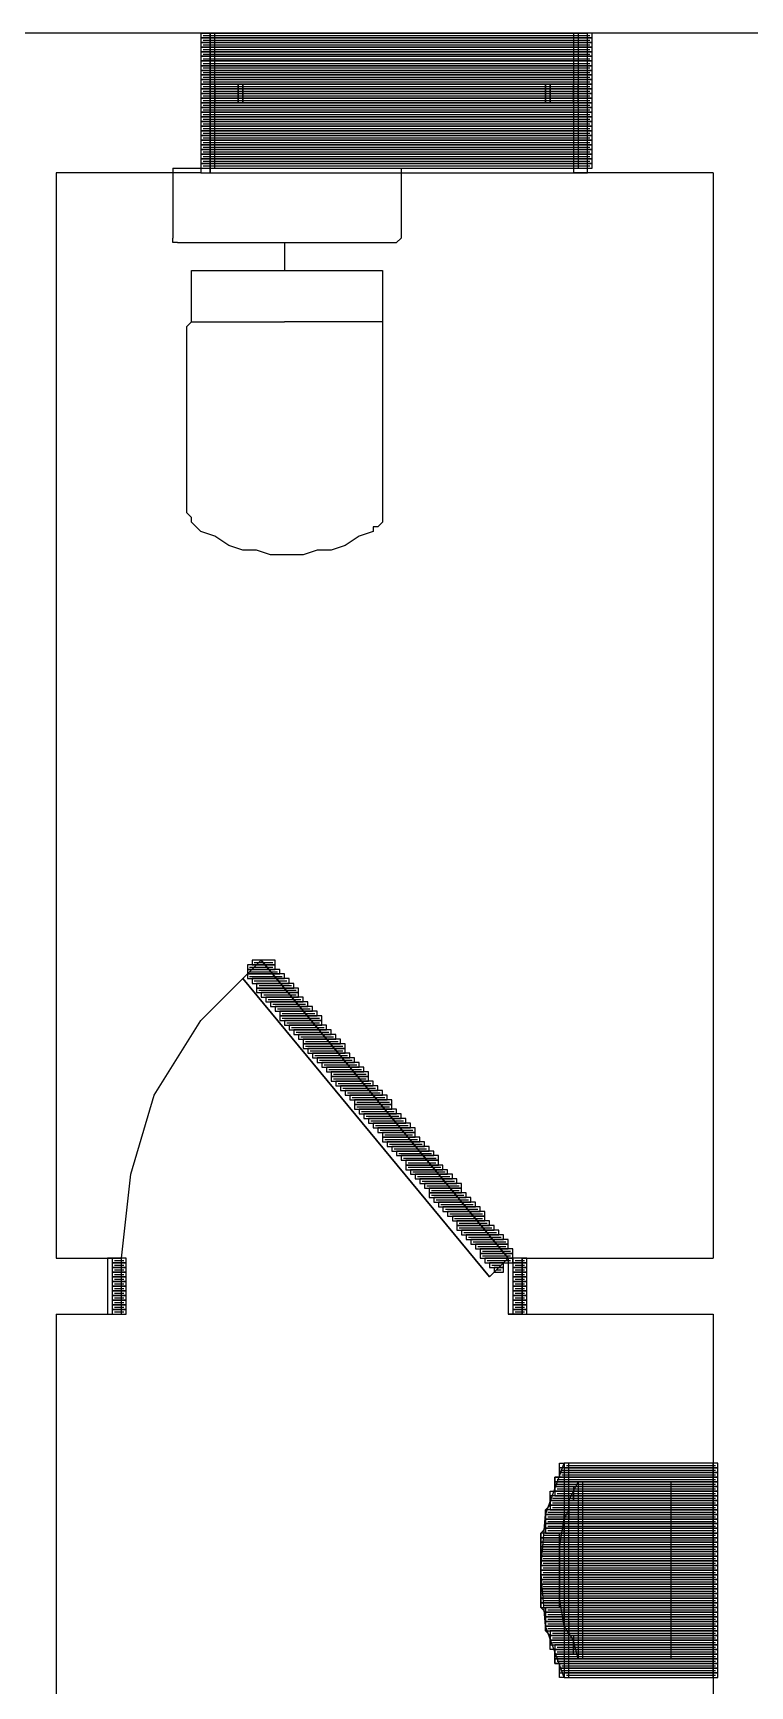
# Model space of a CAD drawing. Header units: millimetres. Extents: x 32 to 412, y 50 to 564.
# Drawn here: x 300.17 to 313.21, y 222.19 to 252.26 of the extents above; entities that cross this region are included whole.
import ezdxf

# ---------------------------------------------------------------- set-up
doc = ezdxf.new("R2010")
doc.units = ezdxf.units.MM
doc.layers.add('lease-plan', color=7, linetype='CONTINUOUS')

msp = doc.modelspace()

# ---------------------------------------------------------------- linework, layer by layer
at = {"layer": 'lease-plan', "color": 7}
for points in [[(303.22, 252.26), (298.559, 252.26)], [(303.22, 252.176), (310.339, 252.176), (310.339, 252.26), (303.22, 252.26), (303.22, 252.176), (303.22, 252.176)], [(303.22, 249.718), (310.254, 249.718), (310.254, 252.26), (303.22, 252.26), (303.22, 249.718), (303.22, 249.718)], [(303.22, 252.176), (303.475, 252.176), (303.475, 252.26), (303.22, 252.26), (303.22, 252.176), (303.22, 252.176)], [(303.22, 249.718), (303.39, 249.718), (303.39, 252.26), (303.22, 252.26), (303.22, 249.718), (303.22, 249.718), (303.39, 249.718), (303.39, 252.26), (303.22, 252.26), (303.22, 249.718), (303.22, 249.718)], [(303.22, 252.26), (303.39, 252.26)], [(303.22, 252.26), (310.254, 252.26)], [(303.22, 252.091), (310.339, 252.091), (310.339, 252.176), (303.22, 252.176), (303.22, 252.091), (303.22, 252.091)], [(303.22, 252.091), (303.475, 252.091), (303.475, 252.176), (303.22, 252.176), (303.22, 252.091), (303.22, 252.091)], [(303.22, 252.006), (310.339, 252.006), (310.339, 252.091), (303.22, 252.091), (303.22, 252.006), (303.22, 252.006)], [(303.22, 252.006), (303.475, 252.006), (303.475, 252.091), (303.22, 252.091), (303.22, 252.006), (303.22, 252.006)], [(303.22, 251.921), (310.339, 251.921), (310.339, 252.006), (303.22, 252.006), (303.22, 251.921), (303.22, 251.921)], [(303.22, 251.921), (303.475, 251.921), (303.475, 252.006), (303.22, 252.006), (303.22, 251.921), (303.22, 251.921)], [(303.263, 252.218), (310.296, 252.218)], [(303.263, 252.218), (303.432, 252.218)], [(303.263, 252.133), (310.296, 252.133)], [(303.263, 252.133), (303.432, 252.133)], [(303.263, 252.048), (310.296, 252.048)], [(303.263, 252.048), (303.432, 252.048)], [(303.39, 252.26), (303.39, 249.718)], [(310, 249.718), (310.254, 249.718), (310.254, 252.26), (310, 252.26), (310, 249.718), (310, 249.718), (310.254, 249.718), (310.254, 252.26), (310, 252.26), (310, 249.718), (310, 249.718)], [(310.254, 252.26), (310, 252.26)], [(310, 252.26), (310, 249.718)], [(310.085, 252.176), (310.339, 252.176), (310.339, 252.26), (310.085, 252.26), (310.085, 252.176), (310.085, 252.176)], [(310.085, 252.091), (310.339, 252.091), (310.339, 252.176), (310.085, 252.176), (310.085, 252.091), (310.085, 252.091)], [(310.085, 252.006), (310.339, 252.006), (310.339, 252.091), (310.085, 252.091), (310.085, 252.006), (310.085, 252.006)], [(310.085, 251.921), (310.339, 251.921), (310.339, 252.006), (310.085, 252.006), (310.085, 251.921), (310.085, 251.921)], [(310.127, 252.218), (310.296, 252.218)], [(310.127, 252.133), (310.296, 252.133)], [(310.127, 252.048), (310.296, 252.048)], [(313.983, 252.26), (310.254, 252.26)], [(303.22, 251.837), (310.339, 251.837), (310.339, 251.921), (303.22, 251.921), (303.22, 251.837), (303.22, 251.837)], [(303.22, 251.837), (303.475, 251.837), (303.475, 251.921), (303.22, 251.921), (303.22, 251.837), (303.22, 251.837)], [(303.22, 251.752), (310.339, 251.752), (310.339, 251.837), (303.22, 251.837), (303.22, 251.752), (303.22, 251.752)], [(303.22, 251.752), (303.475, 251.752), (303.475, 251.837), (303.22, 251.837), (303.22, 251.752), (303.22, 251.752)], [(303.22, 251.667), (310.339, 251.667), (310.339, 251.752), (303.22, 251.752), (303.22, 251.667), (303.22, 251.667)], [(303.22, 251.667), (303.475, 251.667), (303.475, 251.752), (303.22, 251.752), (303.22, 251.667), (303.22, 251.667)], [(303.263, 251.964), (310.296, 251.964)], [(303.263, 251.964), (303.432, 251.964)], [(303.263, 251.879), (310.296, 251.879)], [(303.263, 251.879), (303.432, 251.879)], [(303.263, 251.794), (310.296, 251.794)], [(303.263, 251.794), (303.432, 251.794)], [(303.263, 251.709), (310.296, 251.709)], [(303.263, 251.709), (303.432, 251.709)], [(310.085, 251.837), (310.339, 251.837), (310.339, 251.921), (310.085, 251.921), (310.085, 251.837), (310.085, 251.837)], [(310.085, 251.752), (310.339, 251.752), (310.339, 251.837), (310.085, 251.837), (310.085, 251.752), (310.085, 251.752)], [(310.085, 251.667), (310.339, 251.667), (310.339, 251.752), (310.085, 251.752), (310.085, 251.667), (310.085, 251.667)], [(310.127, 251.964), (310.296, 251.964)], [(310.127, 251.879), (310.296, 251.879)], [(310.127, 251.794), (310.296, 251.794)], [(310.127, 251.709), (310.296, 251.709)], [(303.22, 251.582), (310.339, 251.582), (310.339, 251.667), (303.22, 251.667), (303.22, 251.582), (303.22, 251.582)], [(303.22, 251.582), (303.475, 251.582), (303.475, 251.667), (303.22, 251.667), (303.22, 251.582), (303.22, 251.582)], [(303.22, 251.498), (310.339, 251.498), (310.339, 251.582), (303.22, 251.582), (303.22, 251.498), (303.22, 251.498)], [(303.22, 251.498), (303.475, 251.498), (303.475, 251.582), (303.22, 251.582), (303.22, 251.498), (303.22, 251.498)], [(303.22, 251.413), (310.339, 251.413), (310.339, 251.498), (303.22, 251.498), (303.22, 251.413), (303.22, 251.413)], [(303.22, 251.413), (303.475, 251.413), (303.475, 251.498), (303.22, 251.498), (303.22, 251.413), (303.22, 251.413)], [(303.22, 251.328), (310.339, 251.328), (310.339, 251.413), (303.22, 251.413), (303.22, 251.328), (303.22, 251.328)], [(303.22, 251.328), (303.475, 251.328), (303.475, 251.413), (303.22, 251.413), (303.22, 251.328), (303.22, 251.328)], [(303.263, 251.625), (310.296, 251.625)], [(303.263, 251.625), (303.432, 251.625)], [(303.263, 251.54), (310.296, 251.54)], [(303.263, 251.54), (303.432, 251.54)], [(303.263, 251.455), (310.296, 251.455)], [(303.263, 251.455), (303.432, 251.455)], [(310.085, 251.582), (310.339, 251.582), (310.339, 251.667), (310.085, 251.667), (310.085, 251.582), (310.085, 251.582)], [(310.085, 251.498), (310.339, 251.498), (310.339, 251.582), (310.085, 251.582), (310.085, 251.498), (310.085, 251.498)], [(310.085, 251.413), (310.339, 251.413), (310.339, 251.498), (310.085, 251.498), (310.085, 251.413), (310.085, 251.413)], [(310.085, 251.328), (310.339, 251.328), (310.339, 251.413), (310.085, 251.413), (310.085, 251.328), (310.085, 251.328)], [(310.127, 251.625), (310.296, 251.625)], [(310.127, 251.54), (310.296, 251.54)], [(310.127, 251.455), (310.296, 251.455)], [(303.22, 251.243), (310.339, 251.243), (310.339, 251.328), (303.22, 251.328), (303.22, 251.243), (303.22, 251.243)], [(303.22, 251.243), (303.475, 251.243), (303.475, 251.328), (303.22, 251.328), (303.22, 251.243), (303.22, 251.243)], [(303.22, 251.159), (310.339, 251.159), (310.339, 251.243), (303.22, 251.243), (303.22, 251.159), (303.22, 251.159)], [(303.22, 251.159), (303.475, 251.159), (303.475, 251.243), (303.22, 251.243), (303.22, 251.159), (303.22, 251.159)], [(303.22, 251.074), (310.339, 251.074), (310.339, 251.159), (303.22, 251.159), (303.22, 251.074), (303.22, 251.074)], [(303.22, 251.074), (303.475, 251.074), (303.475, 251.159), (303.22, 251.159), (303.22, 251.074), (303.22, 251.074)], [(303.263, 251.37), (310.296, 251.37)], [(303.263, 251.37), (303.432, 251.37)], [(303.263, 251.286), (310.296, 251.286)], [(303.263, 251.286), (303.432, 251.286)], [(303.263, 251.201), (310.296, 251.201)], [(303.263, 251.201), (303.432, 251.201)], [(303.263, 251.116), (310.296, 251.116)], [(303.263, 251.116), (303.432, 251.116)], [(303.39, 251.328), (303.39, 250.989)], [(303.39, 250.989), (303.898, 250.989), (303.898, 251.328), (303.39, 251.328), (303.39, 250.989), (303.39, 250.989), (303.898, 250.989), (303.898, 251.328), (303.39, 251.328), (303.39, 250.989), (303.39, 250.989)], [(303.39, 251.328), (303.898, 251.328)], [(303.475, 251.243), (303.983, 251.243), (303.983, 251.328), (303.475, 251.328), (303.475, 251.243), (303.475, 251.243)], [(303.475, 251.159), (303.983, 251.159), (303.983, 251.243), (303.475, 251.243), (303.475, 251.159), (303.475, 251.159)], [(303.475, 251.074), (303.983, 251.074), (303.983, 251.159), (303.475, 251.159), (303.475, 251.074), (303.475, 251.074)], [(303.517, 251.286), (303.94, 251.286)], [(303.517, 251.201), (303.94, 251.201)], [(303.517, 251.116), (303.94, 251.116)], [(303.898, 250.989), (309.492, 250.989), (309.492, 251.328), (303.898, 251.328), (303.898, 250.989), (303.898, 250.989), (309.492, 250.989), (309.492, 251.328), (303.898, 251.328), (303.898, 250.989), (303.898, 250.989)], [(303.898, 251.328), (303.898, 250.989)], [(303.898, 251.159), (309.492, 251.159)], [(303.898, 251.159), (309.492, 251.159), (303.898, 251.159), (303.898, 251.159)], [(309.492, 251.159), (303.898, 251.159), (309.492, 251.159), (303.898, 251.159), (309.492, 251.159), (309.492, 251.159)], [(303.983, 251.243), (309.576, 251.243), (309.576, 251.328), (303.983, 251.328), (303.983, 251.243), (303.983, 251.243)], [(303.983, 251.159), (309.576, 251.159), (309.576, 251.243), (303.983, 251.243), (303.983, 251.159), (303.983, 251.159)], [(303.983, 251.074), (309.576, 251.074), (309.576, 251.159), (303.983, 251.159), (303.983, 251.074), (303.983, 251.074)], [(304.025, 251.286), (309.533, 251.286)], [(304.025, 251.201), (309.533, 251.201)], [(304.025, 251.116), (309.533, 251.116)], [(309.492, 250.989), (310, 250.989), (310, 251.328), (309.492, 251.328), (309.492, 250.989), (309.492, 250.989), (310, 250.989), (310, 251.328), (309.492, 251.328), (309.492, 250.989), (309.492, 250.989)], [(310, 251.328), (309.492, 251.328)], [(309.492, 251.328), (309.492, 250.989)], [(309.576, 251.243), (310.085, 251.243), (310.085, 251.328), (309.576, 251.328), (309.576, 251.243), (309.576, 251.243)], [(309.576, 251.159), (310.085, 251.159), (310.085, 251.243), (309.576, 251.243), (309.576, 251.159), (309.576, 251.159)], [(309.576, 251.074), (310.085, 251.074), (310.085, 251.159), (309.576, 251.159), (309.576, 251.074), (309.576, 251.074)], [(309.619, 251.286), (310.042, 251.286)], [(309.619, 251.201), (310.042, 251.201)], [(309.619, 251.116), (310.042, 251.116)], [(310, 251.328), (310, 250.989)], [(310.085, 251.243), (310.339, 251.243), (310.339, 251.328), (310.085, 251.328), (310.085, 251.243), (310.085, 251.243)], [(310.085, 251.159), (310.339, 251.159), (310.339, 251.243), (310.085, 251.243), (310.085, 251.159), (310.085, 251.159)], [(310.085, 251.074), (310.339, 251.074), (310.339, 251.159), (310.085, 251.159), (310.085, 251.074), (310.085, 251.074)], [(310.127, 251.37), (310.296, 251.37)], [(310.127, 251.286), (310.296, 251.286)], [(310.127, 251.201), (310.296, 251.201)], [(310.127, 251.116), (310.296, 251.116)], [(303.22, 250.989), (310.339, 250.989), (310.339, 251.074), (303.22, 251.074), (303.22, 250.989), (303.22, 250.989)], [(303.22, 250.989), (303.475, 250.989), (303.475, 251.074), (303.22, 251.074), (303.22, 250.989), (303.22, 250.989)], [(303.22, 250.904), (310.339, 250.904), (310.339, 250.989), (303.22, 250.989), (303.22, 250.904), (303.22, 250.904)], [(303.22, 250.904), (303.475, 250.904), (303.475, 250.989), (303.22, 250.989), (303.22, 250.904), (303.22, 250.904)], [(303.22, 250.82), (310.339, 250.82), (310.339, 250.904), (303.22, 250.904), (303.22, 250.82), (303.22, 250.82)], [(303.22, 250.82), (303.475, 250.82), (303.475, 250.904), (303.22, 250.904), (303.22, 250.82), (303.22, 250.82)], [(303.22, 250.735), (310.339, 250.735), (310.339, 250.82), (303.22, 250.82), (303.22, 250.735), (303.22, 250.735)], [(303.22, 250.735), (303.475, 250.735), (303.475, 250.82), (303.22, 250.82), (303.22, 250.735), (303.22, 250.735)], [(303.263, 251.031), (310.296, 251.031)], [(303.263, 251.031), (303.432, 251.031)], [(303.263, 250.947), (310.296, 250.947)], [(303.263, 250.947), (303.432, 250.947)], [(303.263, 250.862), (310.296, 250.862)], [(303.263, 250.862), (303.432, 250.862)], [(303.39, 250.989), (303.898, 250.989)], [(303.475, 250.989), (303.983, 250.989), (303.983, 251.074), (303.475, 251.074), (303.475, 250.989), (303.475, 250.989)], [(303.517, 251.031), (303.94, 251.031)], [(303.983, 250.989), (309.576, 250.989), (309.576, 251.074), (303.983, 251.074), (303.983, 250.989), (303.983, 250.989)], [(304.025, 251.031), (309.533, 251.031)], [(310, 250.989), (309.492, 250.989)], [(309.576, 250.989), (310.085, 250.989), (310.085, 251.074), (309.576, 251.074), (309.576, 250.989), (309.576, 250.989)], [(309.619, 251.031), (310.042, 251.031)], [(310.085, 250.989), (310.339, 250.989), (310.339, 251.074), (310.085, 251.074), (310.085, 250.989), (310.085, 250.989)], [(310.085, 250.904), (310.339, 250.904), (310.339, 250.989), (310.085, 250.989), (310.085, 250.904), (310.085, 250.904)], [(310.085, 250.82), (310.339, 250.82), (310.339, 250.904), (310.085, 250.904), (310.085, 250.82), (310.085, 250.82)], [(310.085, 250.735), (310.339, 250.735), (310.339, 250.82), (310.085, 250.82), (310.085, 250.735), (310.085, 250.735)], [(310.127, 251.031), (310.296, 251.031)], [(310.127, 250.947), (310.296, 250.947)], [(310.127, 250.862), (310.296, 250.862)], [(303.22, 250.65), (310.339, 250.65), (310.339, 250.735), (303.22, 250.735), (303.22, 250.65), (303.22, 250.65)], [(303.22, 250.65), (303.475, 250.65), (303.475, 250.735), (303.22, 250.735), (303.22, 250.65), (303.22, 250.65)], [(303.22, 250.565), (310.339, 250.565), (310.339, 250.65), (303.22, 250.65), (303.22, 250.565), (303.22, 250.565)], [(303.22, 250.565), (303.475, 250.565), (303.475, 250.65), (303.22, 250.65), (303.22, 250.565), (303.22, 250.565)], [(303.22, 250.481), (310.339, 250.481), (310.339, 250.565), (303.22, 250.565), (303.22, 250.481), (303.22, 250.481)], [(303.22, 250.481), (303.475, 250.481), (303.475, 250.565), (303.22, 250.565), (303.22, 250.481), (303.22, 250.481)], [(303.263, 250.777), (310.296, 250.777)], [(303.263, 250.777), (303.432, 250.777)], [(303.263, 250.692), (310.296, 250.692)], [(303.263, 250.692), (303.432, 250.692)], [(303.263, 250.608), (310.296, 250.608)], [(303.263, 250.608), (303.432, 250.608)], [(303.263, 250.523), (310.296, 250.523)], [(303.263, 250.523), (303.432, 250.523)], [(310.085, 250.65), (310.339, 250.65), (310.339, 250.735), (310.085, 250.735), (310.085, 250.65), (310.085, 250.65)], [(310.085, 250.565), (310.339, 250.565), (310.339, 250.65), (310.085, 250.65), (310.085, 250.565), (310.085, 250.565)], [(310.085, 250.481), (310.339, 250.481), (310.339, 250.565), (310.085, 250.565), (310.085, 250.481), (310.085, 250.481)], [(310.127, 250.777), (310.296, 250.777)], [(310.127, 250.692), (310.296, 250.692)], [(310.127, 250.608), (310.296, 250.608)], [(310.127, 250.523), (310.296, 250.523)], [(303.22, 250.396), (310.339, 250.396), (310.339, 250.481), (303.22, 250.481), (303.22, 250.396), (303.22, 250.396)], [(303.22, 250.396), (303.475, 250.396), (303.475, 250.481), (303.22, 250.481), (303.22, 250.396), (303.22, 250.396)], [(303.22, 250.311), (310.339, 250.311), (310.339, 250.396), (303.22, 250.396), (303.22, 250.311), (303.22, 250.311)], [(303.22, 250.311), (303.475, 250.311), (303.475, 250.396), (303.22, 250.396), (303.22, 250.311), (303.22, 250.311)], [(303.22, 250.226), (310.339, 250.226), (310.339, 250.311), (303.22, 250.311), (303.22, 250.226), (303.22, 250.226)], [(303.22, 250.226), (303.475, 250.226), (303.475, 250.311), (303.22, 250.311), (303.22, 250.226), (303.22, 250.226)], [(303.22, 250.142), (310.339, 250.142), (310.339, 250.226), (303.22, 250.226), (303.22, 250.142), (303.22, 250.142)], [(303.22, 250.142), (303.475, 250.142), (303.475, 250.226), (303.22, 250.226), (303.22, 250.142), (303.22, 250.142)], [(303.263, 250.438), (310.296, 250.438)], [(303.263, 250.438), (303.432, 250.438)], [(303.263, 250.353), (310.296, 250.353)], [(303.263, 250.353), (303.432, 250.353)], [(303.263, 250.269), (310.296, 250.269)], [(303.263, 250.269), (303.432, 250.269)], [(310.085, 250.396), (310.339, 250.396), (310.339, 250.481), (310.085, 250.481), (310.085, 250.396), (310.085, 250.396)], [(310.085, 250.311), (310.339, 250.311), (310.339, 250.396), (310.085, 250.396), (310.085, 250.311), (310.085, 250.311)], [(310.085, 250.226), (310.339, 250.226), (310.339, 250.311), (310.085, 250.311), (310.085, 250.226), (310.085, 250.226)], [(310.085, 250.142), (310.339, 250.142), (310.339, 250.226), (310.085, 250.226), (310.085, 250.142), (310.085, 250.142)], [(310.127, 250.438), (310.296, 250.438)], [(310.127, 250.353), (310.296, 250.353)], [(310.127, 250.269), (310.296, 250.269)], [(303.22, 250.057), (310.339, 250.057), (310.339, 250.142), (303.22, 250.142), (303.22, 250.057), (303.22, 250.057)], [(303.22, 250.057), (303.475, 250.057), (303.475, 250.142), (303.22, 250.142), (303.22, 250.057), (303.22, 250.057)], [(303.22, 249.972), (310.339, 249.972), (310.339, 250.057), (303.22, 250.057), (303.22, 249.972), (303.22, 249.972)], [(303.22, 249.972), (303.475, 249.972), (303.475, 250.057), (303.22, 250.057), (303.22, 249.972), (303.22, 249.972)], [(303.22, 249.887), (310.339, 249.887), (310.339, 249.972), (303.22, 249.972), (303.22, 249.887), (303.22, 249.887)], [(303.22, 249.887), (303.475, 249.887), (303.475, 249.972), (303.22, 249.972), (303.22, 249.887), (303.22, 249.887)], [(303.22, 249.803), (310.339, 249.803), (310.339, 249.887), (303.22, 249.887), (303.22, 249.803), (303.22, 249.803)], [(303.22, 249.803), (303.475, 249.803), (303.475, 249.887), (303.22, 249.887), (303.22, 249.803), (303.22, 249.803)], [(303.263, 250.184), (310.296, 250.184)], [(303.263, 250.184), (303.432, 250.184)], [(303.263, 250.099), (310.296, 250.099)], [(303.263, 250.099), (303.432, 250.099)], [(303.263, 250.015), (310.296, 250.015)], [(303.263, 250.015), (303.432, 250.015)], [(303.263, 249.93), (310.296, 249.93)], [(303.263, 249.93), (303.432, 249.93)], [(310.085, 250.057), (310.339, 250.057), (310.339, 250.142), (310.085, 250.142), (310.085, 250.057), (310.085, 250.057)], [(310.085, 249.972), (310.339, 249.972), (310.339, 250.057), (310.085, 250.057), (310.085, 249.972), (310.085, 249.972)], [(310.085, 249.887), (310.339, 249.887), (310.339, 249.972), (310.085, 249.972), (310.085, 249.887), (310.085, 249.887)], [(310.085, 249.803), (310.339, 249.803), (310.339, 249.887), (310.085, 249.887), (310.085, 249.803), (310.085, 249.803)], [(310.127, 250.184), (310.296, 250.184)], [(310.127, 250.099), (310.296, 250.099)], [(310.127, 250.015), (310.296, 250.015)], [(310.127, 249.93), (310.296, 249.93)], [(300.593, 249.718), (300.593, 229.972)], [(303.22, 249.718), (300.593, 249.718)], [(302.712, 249.803), (306.865, 249.803)], [(302.712, 249.803), (302.712, 248.531)], [(303.22, 249.718), (303.39, 249.718)], [(303.22, 249.718), (310.254, 249.718)], [(303.263, 249.845), (310.296, 249.845)], [(303.263, 249.845), (303.432, 249.845)], [(306.865, 249.803), (306.865, 248.531), (306.78, 248.447)], [(310.254, 249.718), (310, 249.718)], [(310.127, 249.845), (310.296, 249.845)], [(312.543, 249.718), (310.254, 249.718)], [(312.543, 249.718), (312.543, 229.972)], [(302.797, 248.447), (302.712, 248.447), (302.712, 248.531)], [(302.797, 248.447), (306.78, 248.447)], [(304.746, 248.447), (304.746, 247.938)], [(304.492, 242.769), (304.237, 242.853), (303.983, 242.853), (303.729, 242.938), (303.475, 243.108), (303.22, 243.192), (303.136, 243.277), (303.051, 243.362), (303.051, 243.447), (302.966, 243.531), (302.966, 246.921), (303.051, 247.006), (303.051, 247.938), (306.526, 247.938), (306.526, 243.362), (306.441, 243.277), (306.356, 243.277), (306.356, 243.192), (306.102, 243.108), (305.848, 242.938), (305.593, 242.853), (305.339, 242.853), (305.085, 242.769), (304.492, 242.769), (304.492, 242.769)], [(303.051, 247.006), (304.746, 247.006)], [(306.526, 247.006), (304.746, 247.006)], [(301.78, 228.955), (301.78, 229.972), (301.949, 231.498), (302.373, 232.938), (303.22, 234.294), (304.322, 235.396)], [(308.814, 229.972), (304.322, 235.396), (303.983, 235.057), (308.475, 229.633), (308.814, 229.972), (308.814, 229.972)], [(304.322, 235.396), (303.983, 235.057), (308.475, 229.633), (308.814, 229.972), (304.322, 235.396), (308.814, 229.972)], [(308.475, 229.633), (303.983, 235.057), (304.322, 235.396)], [(304.068, 235.226), (304.576, 235.226), (304.576, 235.311), (304.068, 235.311), (304.068, 235.226), (304.068, 235.226)], [(304.068, 235.142), (304.661, 235.142), (304.661, 235.226), (304.068, 235.226), (304.068, 235.142), (304.068, 235.142)], [(304.109, 235.184), (304.618, 235.184)], [(304.11, 235.269), (304.534, 235.269)], [(304.153, 235.311), (304.576, 235.311), (304.576, 235.396), (304.153, 235.396), (304.153, 235.311), (304.153, 235.311)], [(304.194, 235.353), (304.533, 235.353)], [(304.068, 235.057), (304.746, 235.057), (304.746, 235.142), (304.068, 235.142), (304.068, 235.057), (304.068, 235.057)], [(304.11, 235.099), (304.703, 235.099)], [(304.153, 234.972), (304.831, 234.972), (304.831, 235.057), (304.153, 235.057), (304.153, 234.972), (304.153, 234.972)], [(304.195, 235.015), (304.788, 235.015)], [(304.237, 234.887), (304.915, 234.887), (304.915, 234.972), (304.237, 234.972), (304.237, 234.887), (304.237, 234.887)], [(304.237, 234.803), (305, 234.803), (305, 234.887), (304.237, 234.887), (304.237, 234.803), (304.237, 234.803)], [(304.28, 234.93), (304.873, 234.93)], [(304.279, 234.845), (304.957, 234.845)], [(304.322, 234.718), (305, 234.718), (305, 234.803), (304.322, 234.803), (304.322, 234.718), (304.322, 234.718)], [(304.365, 234.76), (304.957, 234.76)], [(304.407, 234.633), (305.085, 234.633), (305.085, 234.718), (304.407, 234.718), (304.407, 234.633), (304.407, 234.633)], [(304.449, 234.676), (305.042, 234.676)], [(304.492, 234.548), (305.17, 234.548), (305.17, 234.633), (304.492, 234.633), (304.492, 234.548), (304.492, 234.548)], [(304.534, 234.591), (305.127, 234.591)], [(304.576, 234.464), (305.254, 234.464), (305.254, 234.548), (304.576, 234.548), (304.576, 234.464), (304.576, 234.464)], [(304.619, 234.506), (305.212, 234.506)], [(304.661, 234.379), (305.339, 234.379), (305.339, 234.464), (304.661, 234.464), (304.661, 234.379), (304.661, 234.379)], [(304.661, 234.294), (305.424, 234.294), (305.424, 234.379), (304.661, 234.379), (304.661, 234.294), (304.661, 234.294)], [(304.703, 234.337), (305.38, 234.337)], [(304.704, 234.421), (305.296, 234.421)], [(304.746, 234.209), (305.424, 234.209), (305.424, 234.294), (304.746, 234.294), (304.746, 234.209), (304.746, 234.209)], [(304.788, 234.252), (305.381, 234.252)], [(304.831, 234.125), (305.509, 234.125), (305.509, 234.209), (304.831, 234.209), (304.831, 234.125), (304.831, 234.125)], [(304.873, 234.167), (305.466, 234.167)], [(304.915, 234.04), (305.593, 234.04), (305.593, 234.125), (304.915, 234.125), (304.915, 234.04), (304.915, 234.04)], [(304.958, 234.082), (305.551, 234.082)], [(305, 233.955), (305.678, 233.955), (305.678, 234.04), (305, 234.04), (305, 233.955), (305, 233.955)], [(305.043, 233.998), (305.635, 233.998)], [(305.085, 233.87), (305.763, 233.87), (305.763, 233.955), (305.085, 233.955), (305.085, 233.87), (305.085, 233.87)], [(305.085, 233.786), (305.848, 233.786), (305.848, 233.87), (305.085, 233.87), (305.085, 233.786), (305.085, 233.786)], [(305.126, 233.828), (305.804, 233.828)], [(305.127, 233.913), (305.72, 233.913)], [(305.17, 233.701), (305.848, 233.701), (305.848, 233.786), (305.17, 233.786), (305.17, 233.701), (305.17, 233.701)], [(305.212, 233.743), (305.805, 233.743)], [(305.254, 233.616), (305.932, 233.616), (305.932, 233.701), (305.254, 233.701), (305.254, 233.616), (305.254, 233.616)], [(305.297, 233.659), (305.89, 233.659)], [(305.339, 233.531), (306.017, 233.531), (306.017, 233.616), (305.339, 233.616), (305.339, 233.531), (305.339, 233.531)], [(305.381, 233.574), (305.974, 233.574)], [(305.424, 233.447), (306.102, 233.447), (306.102, 233.531), (305.424, 233.531), (305.424, 233.447), (305.424, 233.447)], [(305.466, 233.489), (306.059, 233.489)], [(305.509, 233.362), (306.187, 233.362), (306.187, 233.447), (305.509, 233.447), (305.509, 233.362), (305.509, 233.362)], [(305.551, 233.404), (306.144, 233.404)], [(305.593, 233.277), (306.271, 233.277), (306.271, 233.362), (305.593, 233.362), (305.593, 233.277), (305.593, 233.277)], [(305.593, 233.192), (306.271, 233.192), (306.271, 233.277), (305.593, 233.277), (305.593, 233.192), (305.593, 233.192)], [(305.636, 233.32), (306.229, 233.32)], [(305.636, 233.235), (306.229, 233.235)], [(305.678, 233.108), (306.356, 233.108), (306.356, 233.192), (305.678, 233.192), (305.678, 233.108), (305.678, 233.108)], [(305.72, 233.15), (306.313, 233.15)], [(305.763, 233.023), (306.441, 233.023), (306.441, 233.108), (305.763, 233.108), (305.763, 233.023), (305.763, 233.023)], [(305.805, 233.065), (306.398, 233.065)], [(305.848, 232.938), (306.526, 232.938), (306.526, 233.023), (305.848, 233.023), (305.848, 232.938), (305.848, 232.938)], [(305.89, 232.981), (306.483, 232.981)], [(305.932, 232.853), (306.61, 232.853), (306.61, 232.938), (305.932, 232.938), (305.932, 232.853), (305.932, 232.853)], [(305.975, 232.896), (306.568, 232.896)], [(306.017, 232.769), (306.695, 232.769), (306.695, 232.853), (306.017, 232.853), (306.017, 232.769), (306.017, 232.769)], [(306.017, 232.684), (306.695, 232.684), (306.695, 232.769), (306.017, 232.769), (306.017, 232.684), (306.017, 232.684)], [(306.059, 232.811), (306.652, 232.811)], [(306.059, 232.726), (306.652, 232.726)], [(306.102, 232.599), (306.78, 232.599), (306.78, 232.684), (306.102, 232.684), (306.102, 232.599), (306.102, 232.599)], [(306.144, 232.642), (306.737, 232.642)], [(306.187, 232.515), (306.865, 232.515), (306.865, 232.599), (306.187, 232.599), (306.187, 232.515), (306.187, 232.515)], [(306.229, 232.557), (306.822, 232.557)], [(306.271, 232.43), (306.949, 232.43), (306.949, 232.515), (306.271, 232.515), (306.271, 232.43), (306.271, 232.43)], [(306.314, 232.472), (306.907, 232.472)], [(306.356, 232.345), (307.034, 232.345), (307.034, 232.43), (306.356, 232.43), (306.356, 232.345), (306.356, 232.345)], [(306.398, 232.387), (306.991, 232.387)], [(306.441, 232.26), (307.119, 232.26), (307.119, 232.345), (306.441, 232.345), (306.441, 232.26), (306.441, 232.26)], [(306.483, 232.303), (307.076, 232.303)], [(306.526, 232.176), (307.119, 232.176), (307.119, 232.26), (306.526, 232.26), (306.526, 232.176), (306.526, 232.176)], [(306.526, 232.091), (307.204, 232.091), (307.204, 232.176), (306.526, 232.176), (306.526, 232.091), (306.526, 232.091)], [(306.567, 232.218), (307.075, 232.218)], [(306.568, 232.133), (307.161, 232.133)], [(306.61, 232.006), (307.288, 232.006), (307.288, 232.091), (306.61, 232.091), (306.61, 232.006), (306.61, 232.006)], [(306.653, 232.048), (307.246, 232.048)], [(306.695, 231.921), (307.373, 231.921), (307.373, 232.006), (306.695, 232.006), (306.695, 231.921), (306.695, 231.921)], [(306.737, 231.964), (307.33, 231.964)], [(306.78, 231.837), (307.458, 231.837), (307.458, 231.921), (306.78, 231.921), (306.78, 231.837), (306.78, 231.837)], [(306.822, 231.879), (307.415, 231.879)], [(306.865, 231.752), (307.543, 231.752), (307.543, 231.837), (306.865, 231.837), (306.865, 231.752), (306.865, 231.752)], [(306.907, 231.794), (307.5, 231.794)], [(306.949, 231.667), (307.543, 231.667), (307.543, 231.752), (306.949, 231.752), (306.949, 231.667), (306.949, 231.667)], [(306.949, 231.582), (307.627, 231.582), (307.627, 231.667), (306.949, 231.667), (306.949, 231.582), (306.949, 231.582)], [(306.991, 231.709), (307.499, 231.709)], [(306.992, 231.625), (307.585, 231.625)], [(307.034, 231.498), (307.712, 231.498), (307.712, 231.582), (307.034, 231.582), (307.034, 231.498), (307.034, 231.498)], [(307.076, 231.54), (307.669, 231.54)], [(307.119, 231.413), (307.797, 231.413), (307.797, 231.498), (307.119, 231.498), (307.119, 231.413), (307.119, 231.413)], [(307.161, 231.455), (307.754, 231.455)], [(307.204, 231.328), (307.881, 231.328), (307.881, 231.413), (307.204, 231.413), (307.204, 231.328), (307.204, 231.328)], [(307.246, 231.37), (307.839, 231.37)], [(307.288, 231.243), (307.966, 231.243), (307.966, 231.328), (307.288, 231.328), (307.288, 231.243), (307.288, 231.243)], [(307.331, 231.286), (307.924, 231.286)], [(307.373, 231.159), (307.966, 231.159), (307.966, 231.243), (307.373, 231.243), (307.373, 231.159), (307.373, 231.159)], [(307.373, 231.074), (308.051, 231.074), (308.051, 231.159), (307.373, 231.159), (307.373, 231.074), (307.373, 231.074)], [(307.415, 231.201), (307.923, 231.201)], [(307.415, 231.116), (308.008, 231.116)], [(307.458, 230.989), (308.136, 230.989), (308.136, 231.074), (307.458, 231.074), (307.458, 230.989), (307.458, 230.989)], [(307.5, 231.031), (308.093, 231.031)], [(307.543, 230.904), (308.22, 230.904), (308.22, 230.989), (307.543, 230.989), (307.543, 230.904), (307.543, 230.904)], [(307.585, 230.947), (308.178, 230.947)], [(307.627, 230.82), (308.305, 230.82), (308.305, 230.904), (307.627, 230.904), (307.627, 230.82), (307.627, 230.82)], [(307.67, 230.862), (308.262, 230.862)], [(307.712, 230.735), (308.39, 230.735), (308.39, 230.82), (307.712, 230.82), (307.712, 230.735), (307.712, 230.735)], [(307.754, 230.777), (308.347, 230.777)], [(307.797, 230.65), (308.39, 230.65), (308.39, 230.735), (307.797, 230.735), (307.797, 230.65), (307.797, 230.65)], [(307.838, 230.692), (308.346, 230.692)], [(307.881, 230.565), (308.475, 230.565), (308.475, 230.65), (307.881, 230.65), (307.881, 230.565), (307.881, 230.565)], [(307.881, 230.481), (308.559, 230.481), (308.559, 230.565), (307.881, 230.565), (307.881, 230.481), (307.881, 230.481)], [(307.923, 230.608), (308.431, 230.608)], [(307.924, 230.523), (308.517, 230.523)], [(307.966, 230.396), (308.644, 230.396), (308.644, 230.481), (307.966, 230.481), (307.966, 230.396), (307.966, 230.396)], [(308.009, 230.438), (308.602, 230.438)], [(308.051, 230.311), (308.729, 230.311), (308.729, 230.396), (308.051, 230.396), (308.051, 230.311), (308.051, 230.311)], [(308.093, 230.353), (308.686, 230.353)], [(308.136, 230.226), (308.814, 230.226), (308.814, 230.311), (308.136, 230.311), (308.136, 230.226), (308.136, 230.226)], [(308.178, 230.269), (308.771, 230.269)], [(308.22, 230.142), (308.814, 230.142), (308.814, 230.226), (308.22, 230.226), (308.22, 230.142), (308.22, 230.142)], [(308.262, 230.184), (308.77, 230.184)], [(308.305, 230.057), (308.898, 230.057), (308.898, 230.142), (308.305, 230.142), (308.305, 230.057), (308.305, 230.057)], [(308.305, 229.972), (308.898, 229.972), (308.898, 230.057), (308.305, 230.057), (308.305, 229.972), (308.305, 229.972)], [(308.347, 230.099), (308.855, 230.099)], [(300.593, 229.972), (301.526, 229.972)], [(301.526, 229.972), (301.526, 228.955)], [(301.526, 228.955), (301.78, 228.955), (301.78, 229.972), (301.526, 229.972), (301.526, 228.955), (301.526, 228.955), (301.78, 228.955), (301.78, 229.972), (301.526, 229.972), (301.526, 228.955), (301.526, 228.955)], [(301.526, 229.972), (301.78, 229.972)], [(301.61, 229.887), (301.865, 229.887), (301.865, 229.972), (301.61, 229.972), (301.61, 229.887), (301.61, 229.887)], [(301.61, 229.803), (301.865, 229.803), (301.865, 229.887), (301.61, 229.887), (301.61, 229.803), (301.61, 229.803)], [(301.61, 229.718), (301.865, 229.718), (301.865, 229.803), (301.61, 229.803), (301.61, 229.718), (301.61, 229.718)], [(301.653, 229.93), (301.822, 229.93)], [(301.653, 229.845), (301.822, 229.845)], [(301.653, 229.76), (301.822, 229.76)], [(308.347, 230.015), (308.855, 230.015)], [(308.39, 229.887), (308.898, 229.887), (308.898, 229.972), (308.39, 229.972), (308.39, 229.887), (308.39, 229.887)], [(308.432, 229.93), (308.856, 229.93)], [(308.814, 229.972), (308.475, 229.633)], [(308.475, 229.803), (308.729, 229.803), (308.729, 229.887), (308.475, 229.887), (308.475, 229.803), (308.475, 229.803)], [(308.517, 229.845), (308.686, 229.845)], [(308.559, 229.718), (308.729, 229.718), (308.729, 229.803), (308.559, 229.803), (308.559, 229.718), (308.559, 229.718)], [(308.602, 229.76), (308.686, 229.76)], [(308.814, 228.955), (309.068, 228.955), (309.068, 229.972), (308.814, 229.972), (308.814, 228.955), (308.814, 228.955), (309.068, 228.955), (309.068, 229.972), (308.814, 229.972), (308.814, 228.955), (308.814, 228.955)], [(309.068, 229.972), (308.814, 229.972)], [(308.814, 229.972), (308.814, 228.955)], [(308.898, 229.887), (309.153, 229.887), (309.153, 229.972), (308.898, 229.972), (308.898, 229.887), (308.898, 229.887)], [(308.898, 229.803), (309.153, 229.803), (309.153, 229.887), (308.898, 229.887), (308.898, 229.803), (308.898, 229.803)], [(308.898, 229.718), (309.153, 229.718), (309.153, 229.803), (308.898, 229.803), (308.898, 229.718), (308.898, 229.718)], [(308.941, 229.93), (309.11, 229.93)], [(308.941, 229.845), (309.11, 229.845)], [(308.941, 229.76), (309.11, 229.76)], [(309.068, 229.972), (312.543, 229.972)], [(309.068, 229.972), (309.068, 228.955)], [(301.61, 229.633), (301.865, 229.633), (301.865, 229.718), (301.61, 229.718), (301.61, 229.633), (301.61, 229.633)], [(301.61, 229.548), (301.865, 229.548), (301.865, 229.633), (301.61, 229.633), (301.61, 229.548), (301.61, 229.548)], [(301.61, 229.464), (301.865, 229.464), (301.865, 229.548), (301.61, 229.548), (301.61, 229.464), (301.61, 229.464)], [(301.61, 229.379), (301.865, 229.379), (301.865, 229.464), (301.61, 229.464), (301.61, 229.379), (301.61, 229.379)], [(301.653, 229.676), (301.822, 229.676)], [(301.653, 229.591), (301.822, 229.591)], [(301.653, 229.506), (301.822, 229.506)], [(308.898, 229.633), (309.153, 229.633), (309.153, 229.718), (308.898, 229.718), (308.898, 229.633), (308.898, 229.633)], [(308.898, 229.548), (309.153, 229.548), (309.153, 229.633), (308.898, 229.633), (308.898, 229.548), (308.898, 229.548)], [(308.898, 229.464), (309.153, 229.464), (309.153, 229.548), (308.898, 229.548), (308.898, 229.464), (308.898, 229.464)], [(308.898, 229.379), (309.153, 229.379), (309.153, 229.464), (308.898, 229.464), (308.898, 229.379), (308.898, 229.379)], [(308.941, 229.676), (309.11, 229.676)], [(308.941, 229.591), (309.11, 229.591)], [(308.941, 229.506), (309.11, 229.506)], [(301.61, 229.294), (301.865, 229.294), (301.865, 229.379), (301.61, 229.379), (301.61, 229.294), (301.61, 229.294)], [(301.61, 229.209), (301.865, 229.209), (301.865, 229.294), (301.61, 229.294), (301.61, 229.209), (301.61, 229.209)], [(301.61, 229.125), (301.865, 229.125), (301.865, 229.209), (301.61, 229.209), (301.61, 229.125), (301.61, 229.125)], [(301.653, 229.421), (301.822, 229.421)], [(301.653, 229.337), (301.822, 229.337)], [(301.653, 229.252), (301.822, 229.252)], [(301.653, 229.167), (301.822, 229.167)], [(308.898, 229.294), (309.153, 229.294), (309.153, 229.379), (308.898, 229.379), (308.898, 229.294), (308.898, 229.294)], [(308.898, 229.209), (309.153, 229.209), (309.153, 229.294), (308.898, 229.294), (308.898, 229.209), (308.898, 229.209)], [(308.898, 229.125), (309.153, 229.125), (309.153, 229.209), (308.898, 229.209), (308.898, 229.125), (308.898, 229.125)], [(308.941, 229.421), (309.11, 229.421)], [(308.941, 229.337), (309.11, 229.337)], [(308.941, 229.252), (309.11, 229.252)], [(308.941, 229.167), (309.11, 229.167)], [(300.593, 228.955), (301.526, 228.955)], [(300.593, 228.955), (300.593, 208.192)], [(301.526, 228.955), (301.78, 228.955)], [(301.61, 229.04), (301.865, 229.04), (301.865, 229.125), (301.61, 229.125), (301.61, 229.04), (301.61, 229.04)], [(301.61, 228.955), (301.865, 228.955), (301.865, 229.04), (301.61, 229.04), (301.61, 228.955), (301.61, 228.955)], [(301.653, 229.082), (301.822, 229.082)], [(301.653, 228.998), (301.822, 228.998)], [(309.068, 228.955), (308.814, 228.955)], [(308.898, 229.04), (309.153, 229.04), (309.153, 229.125), (308.898, 229.125), (308.898, 229.04), (308.898, 229.04)], [(308.898, 228.955), (309.153, 228.955), (309.153, 229.04), (308.898, 229.04), (308.898, 228.955), (308.898, 228.955)], [(308.941, 229.082), (309.11, 229.082)], [(308.941, 228.998), (309.11, 228.998)], [(309.068, 228.955), (312.543, 228.955)], [(312.543, 228.955), (312.543, 208.192)], [(309.831, 222.345), (309.746, 222.345), (309.746, 222.599), (309.661, 222.599), (309.661, 222.854), (309.576, 222.854), (309.576, 223.108), (309.492, 223.192), (309.492, 223.531), (309.407, 223.616), (309.407, 224.972), (309.492, 225.057), (309.492, 225.396), (309.576, 225.481), (309.576, 225.735), (309.661, 225.735), (309.661, 225.989), (309.746, 225.989), (309.746, 226.243), (309.831, 226.243), (309.831, 222.345), (309.492, 223.277), (309.407, 224.294), (309.492, 225.311), (309.831, 226.243)], [(309.746, 226.074), (309.915, 226.074), (309.915, 226.159), (309.746, 226.159), (309.746, 226.074), (309.746, 226.074)], [(309.831, 226.159), (312.627, 226.159), (312.627, 226.243), (309.831, 226.243), (309.831, 226.159), (309.831, 226.159)], [(309.831, 222.345), (312.543, 222.345), (312.543, 226.243), (309.831, 226.243), (309.831, 222.345), (312.543, 222.345), (312.543, 226.243), (309.831, 226.243)], [(309.831, 226.159), (309.915, 226.159), (309.915, 226.243), (309.831, 226.243), (309.831, 226.159), (309.831, 226.159)], [(309.831, 226.074), (312.627, 226.074), (312.627, 226.159), (309.831, 226.159), (309.831, 226.074), (309.831, 226.074)], [(309.872, 226.201), (312.584, 226.201)], [(309.873, 226.201), (309.873, 226.201), (309.873, 226.201), (309.873, 226.201), (309.873, 226.201)], [(309.661, 225.904), (309.915, 225.904), (309.915, 225.989), (309.661, 225.989), (309.661, 225.904), (309.661, 225.904)], [(309.661, 225.82), (309.915, 225.82), (309.915, 225.904), (309.661, 225.904), (309.661, 225.82), (309.661, 225.82)], [(309.704, 225.947), (309.873, 225.947)], [(309.704, 225.862), (309.873, 225.862)], [(309.746, 225.989), (309.915, 225.989), (309.915, 226.074), (309.746, 226.074), (309.746, 225.989), (309.746, 225.989)], [(310.085, 222.684), (310.085, 222.769), (310, 222.769), (310, 223.023), (309.915, 223.023), (309.915, 223.277), (309.831, 223.277), (309.831, 223.616), (309.746, 223.616), (309.746, 224.972), (309.831, 224.972), (309.831, 225.311), (309.915, 225.311), (309.915, 225.565), (310, 225.565), (310, 225.735), (310.085, 225.904), (310.085, 222.684), (310, 223.023), (309.831, 223.277), (309.746, 223.786), (309.746, 224.718), (309.831, 225.226), (309.915, 225.396), (309.915, 225.565), (310.085, 225.904), (311.78, 225.904)], [(309.788, 226.116), (309.873, 226.116)], [(309.788, 226.031), (309.873, 226.031)], [(309.831, 225.989), (312.627, 225.989), (312.627, 226.074), (309.831, 226.074), (309.831, 225.989), (309.831, 225.989)], [(309.831, 225.904), (312.627, 225.904), (312.627, 225.989), (309.831, 225.989), (309.831, 225.904), (309.831, 225.904)], [(309.831, 225.82), (312.627, 225.82), (312.627, 225.904), (309.831, 225.904), (309.831, 225.82), (309.831, 225.82)], [(309.872, 226.116), (312.584, 226.116)], [(309.872, 226.031), (312.584, 226.031)], [(309.872, 225.947), (312.584, 225.947)], [(309.872, 225.862), (312.584, 225.862)], [(310.085, 225.82), (310.17, 225.82), (310.17, 225.904), (310.085, 225.904), (310.085, 225.82), (310.085, 225.82)], [(310.085, 222.684), (311.78, 222.684), (311.78, 225.904)], [(310.127, 225.862), (310.127, 225.862), (310.127, 225.862), (310.127, 225.862), (310.127, 225.862)], [(309.576, 225.565), (309.915, 225.565), (309.915, 225.65), (309.576, 225.65), (309.576, 225.565), (309.576, 225.565)], [(309.576, 225.481), (309.915, 225.481), (309.915, 225.565), (309.576, 225.565), (309.576, 225.481), (309.576, 225.481)], [(309.619, 225.608), (309.873, 225.608)], [(309.661, 225.735), (309.915, 225.735), (309.915, 225.82), (309.661, 225.82), (309.661, 225.735), (309.661, 225.735)], [(309.661, 225.65), (309.915, 225.65), (309.915, 225.735), (309.661, 225.735), (309.661, 225.65), (309.661, 225.65)], [(309.704, 225.777), (309.873, 225.777)], [(309.704, 225.692), (309.873, 225.692)], [(309.831, 225.735), (312.627, 225.735), (312.627, 225.82), (309.831, 225.82), (309.831, 225.735), (309.831, 225.735)], [(309.831, 225.65), (312.627, 225.65), (312.627, 225.735), (309.831, 225.735), (309.831, 225.65), (309.831, 225.65)], [(309.831, 225.565), (312.627, 225.565), (312.627, 225.65), (309.831, 225.65), (309.831, 225.565), (309.831, 225.565)], [(309.831, 225.481), (312.627, 225.481), (312.627, 225.565), (309.831, 225.565), (309.831, 225.481), (309.831, 225.481)], [(309.872, 225.777), (312.584, 225.777)], [(309.872, 225.692), (312.584, 225.692)], [(309.872, 225.608), (312.584, 225.608)], [(309.915, 225.481), (310.17, 225.481), (310.17, 225.565), (309.915, 225.565), (309.915, 225.481), (309.915, 225.481)], [(310, 225.735), (310.17, 225.735), (310.17, 225.82), (310, 225.82), (310, 225.735), (310, 225.735)], [(310, 225.65), (310.17, 225.65), (310.17, 225.735), (310, 225.735), (310, 225.65), (310, 225.65)], [(310, 225.565), (310.17, 225.565), (310.17, 225.65), (310, 225.65), (310, 225.565), (310, 225.565)], [(310.043, 225.777), (310.127, 225.777)], [(310.043, 225.692), (310.127, 225.692)], [(310.043, 225.608), (310.127, 225.608)], [(309.492, 225.311), (309.915, 225.311), (309.915, 225.396), (309.492, 225.396), (309.492, 225.311), (309.492, 225.311)], [(309.492, 225.226), (309.915, 225.226), (309.915, 225.311), (309.492, 225.311), (309.492, 225.226), (309.492, 225.226)], [(309.533, 225.353), (309.872, 225.353)], [(309.533, 225.269), (309.872, 225.269)], [(309.576, 225.396), (309.915, 225.396), (309.915, 225.481), (309.576, 225.481), (309.576, 225.396), (309.576, 225.396)], [(309.619, 225.523), (309.873, 225.523)], [(309.619, 225.438), (309.873, 225.438)], [(309.831, 225.396), (312.627, 225.396), (312.627, 225.481), (309.831, 225.481), (309.831, 225.396), (309.831, 225.396)], [(309.831, 225.311), (312.627, 225.311), (312.627, 225.396), (309.831, 225.396), (309.831, 225.311), (309.831, 225.311)], [(309.831, 225.226), (312.627, 225.226), (312.627, 225.311), (309.831, 225.311), (309.831, 225.226), (309.831, 225.226)], [(309.872, 225.523), (312.584, 225.523)], [(309.872, 225.438), (312.584, 225.438)], [(309.872, 225.353), (312.584, 225.353)], [(309.872, 225.269), (312.584, 225.269)], [(309.915, 225.396), (310.17, 225.396), (310.17, 225.481), (309.915, 225.481), (309.915, 225.396), (309.915, 225.396)], [(309.915, 225.311), (310.17, 225.311), (310.17, 225.396), (309.915, 225.396), (309.915, 225.311), (309.915, 225.311)], [(309.915, 225.226), (310.17, 225.226), (310.17, 225.311), (309.915, 225.311), (309.915, 225.226), (309.915, 225.226)], [(309.958, 225.523), (310.127, 225.523)], [(309.958, 225.438), (310.127, 225.438)], [(309.958, 225.353), (310.127, 225.353)], [(309.958, 225.269), (310.127, 225.269)], [(309.407, 224.887), (309.915, 224.887), (309.915, 224.972), (309.407, 224.972), (309.407, 224.887), (309.407, 224.887)], [(309.449, 224.93), (309.873, 224.93)], [(309.492, 225.142), (309.915, 225.142), (309.915, 225.226), (309.492, 225.226), (309.492, 225.142), (309.492, 225.142)], [(309.492, 225.057), (309.915, 225.057), (309.915, 225.142), (309.492, 225.142), (309.492, 225.057), (309.492, 225.057)], [(309.492, 224.972), (309.915, 224.972), (309.915, 225.057), (309.492, 225.057), (309.492, 224.972), (309.492, 224.972)], [(309.533, 225.184), (309.872, 225.184)], [(309.533, 225.099), (309.872, 225.099)], [(309.533, 225.015), (309.872, 225.015)], [(309.831, 225.142), (312.627, 225.142), (312.627, 225.226), (309.831, 225.226), (309.831, 225.142), (309.831, 225.142)], [(309.831, 225.142), (310.17, 225.142), (310.17, 225.226), (309.831, 225.226), (309.831, 225.142), (309.831, 225.142)], [(309.831, 225.057), (312.627, 225.057), (312.627, 225.142), (309.831, 225.142), (309.831, 225.057), (309.831, 225.057)], [(309.831, 225.057), (310.17, 225.057), (310.17, 225.142), (309.831, 225.142), (309.831, 225.057), (309.831, 225.057)], [(309.831, 224.972), (312.627, 224.972), (312.627, 225.057), (309.831, 225.057), (309.831, 224.972), (309.831, 224.972)], [(309.831, 224.972), (310.17, 224.972), (310.17, 225.057), (309.831, 225.057), (309.831, 224.972), (309.831, 224.972)], [(309.831, 224.887), (312.627, 224.887), (312.627, 224.972), (309.831, 224.972), (309.831, 224.887), (309.831, 224.887)], [(309.831, 224.887), (310.17, 224.887), (310.17, 224.972), (309.831, 224.972), (309.831, 224.887), (309.831, 224.887)], [(309.872, 225.184), (312.584, 225.184)], [(309.872, 225.099), (312.584, 225.099)], [(309.872, 225.015), (312.584, 225.015)], [(309.872, 224.93), (312.584, 224.93)], [(309.873, 225.184), (310.127, 225.184)], [(309.873, 225.099), (310.127, 225.099)], [(309.873, 225.015), (310.127, 225.015)], [(309.873, 224.93), (310.127, 224.93)], [(309.407, 224.803), (309.915, 224.803), (309.915, 224.887), (309.407, 224.887), (309.407, 224.803), (309.407, 224.803)], [(309.407, 224.718), (309.915, 224.718), (309.915, 224.803), (309.407, 224.803), (309.407, 224.718), (309.407, 224.718)], [(309.407, 224.633), (309.915, 224.633), (309.915, 224.718), (309.407, 224.718), (309.407, 224.633), (309.407, 224.633)], [(309.407, 224.548), (309.915, 224.548), (309.915, 224.633), (309.407, 224.633), (309.407, 224.548), (309.407, 224.548)], [(309.449, 224.845), (309.873, 224.845)], [(309.449, 224.76), (309.873, 224.76)], [(309.449, 224.676), (309.873, 224.676)], [(309.746, 224.803), (310.17, 224.803), (310.17, 224.887), (309.746, 224.887), (309.746, 224.803), (309.746, 224.803)], [(309.746, 224.718), (310.17, 224.718), (310.17, 224.803), (309.746, 224.803), (309.746, 224.718), (309.746, 224.718)], [(309.746, 224.633), (310.17, 224.633), (310.17, 224.718), (309.746, 224.718), (309.746, 224.633), (309.746, 224.633)], [(309.746, 224.548), (310.17, 224.548), (310.17, 224.633), (309.746, 224.633), (309.746, 224.548), (309.746, 224.548)], [(309.787, 224.845), (310.126, 224.845)], [(309.787, 224.76), (310.126, 224.76)], [(309.787, 224.676), (310.126, 224.676)], [(309.831, 224.803), (312.627, 224.803), (312.627, 224.887), (309.831, 224.887), (309.831, 224.803), (309.831, 224.803)], [(309.831, 224.718), (312.627, 224.718), (312.627, 224.803), (309.831, 224.803), (309.831, 224.718), (309.831, 224.718)], [(309.831, 224.633), (312.627, 224.633), (312.627, 224.718), (309.831, 224.718), (309.831, 224.633), (309.831, 224.633)], [(309.831, 224.548), (312.627, 224.548), (312.627, 224.633), (309.831, 224.633), (309.831, 224.548), (309.831, 224.548)], [(309.872, 224.845), (312.584, 224.845)], [(309.872, 224.76), (312.584, 224.76)], [(309.872, 224.676), (312.584, 224.676)], [(309.407, 224.464), (309.915, 224.464), (309.915, 224.548), (309.407, 224.548), (309.407, 224.464), (309.407, 224.464)], [(309.407, 224.379), (309.915, 224.379), (309.915, 224.464), (309.407, 224.464), (309.407, 224.379), (309.407, 224.379)], [(309.407, 224.294), (309.915, 224.294), (309.915, 224.379), (309.407, 224.379), (309.407, 224.294), (309.407, 224.294)], [(309.449, 224.591), (309.873, 224.591)], [(309.449, 224.506), (309.873, 224.506)], [(309.449, 224.421), (309.873, 224.421)], [(309.449, 224.337), (309.873, 224.337)], [(309.746, 224.464), (310.17, 224.464), (310.17, 224.548), (309.746, 224.548), (309.746, 224.464), (309.746, 224.464)], [(309.746, 224.379), (310.17, 224.379), (310.17, 224.464), (309.746, 224.464), (309.746, 224.379), (309.746, 224.379)], [(309.746, 224.294), (310.17, 224.294), (310.17, 224.379), (309.746, 224.379), (309.746, 224.294), (309.746, 224.294)], [(309.787, 224.591), (310.126, 224.591)], [(309.787, 224.506), (310.126, 224.506)], [(309.787, 224.421), (310.126, 224.421)], [(309.787, 224.337), (310.126, 224.337)], [(309.831, 224.464), (312.627, 224.464), (312.627, 224.548), (309.831, 224.548), (309.831, 224.464), (309.831, 224.464)], [(309.831, 224.379), (312.627, 224.379), (312.627, 224.464), (309.831, 224.464), (309.831, 224.379), (309.831, 224.379)], [(309.831, 224.294), (312.627, 224.294), (312.627, 224.379), (309.831, 224.379), (309.831, 224.294), (309.831, 224.294)], [(309.872, 224.591), (312.584, 224.591)], [(309.872, 224.506), (312.584, 224.506)], [(309.872, 224.421), (312.584, 224.421)], [(309.872, 224.337), (312.584, 224.337)], [(309.407, 224.209), (309.915, 224.209), (309.915, 224.294), (309.407, 224.294), (309.407, 224.209), (309.407, 224.209)], [(309.407, 224.125), (309.915, 224.125), (309.915, 224.209), (309.407, 224.209), (309.407, 224.125), (309.407, 224.125)], [(309.407, 224.04), (309.915, 224.04), (309.915, 224.125), (309.407, 224.125), (309.407, 224.04), (309.407, 224.04)], [(309.407, 223.955), (309.915, 223.955), (309.915, 224.04), (309.407, 224.04), (309.407, 223.955), (309.407, 223.955)], [(309.449, 224.252), (309.873, 224.252)], [(309.449, 224.167), (309.873, 224.167)], [(309.449, 224.082), (309.873, 224.082)], [(309.746, 224.209), (310.17, 224.209), (310.17, 224.294), (309.746, 224.294), (309.746, 224.209), (309.746, 224.209)], [(309.746, 224.125), (310.17, 224.125), (310.17, 224.209), (309.746, 224.209), (309.746, 224.125), (309.746, 224.125)], [(309.746, 224.04), (310.17, 224.04), (310.17, 224.125), (309.746, 224.125), (309.746, 224.04), (309.746, 224.04)], [(309.746, 223.955), (310.17, 223.955), (310.17, 224.04), (309.746, 224.04), (309.746, 223.955), (309.746, 223.955)], [(309.787, 224.252), (310.126, 224.252)], [(309.787, 224.167), (310.126, 224.167)], [(309.787, 224.082), (310.126, 224.082)], [(309.831, 224.209), (312.627, 224.209), (312.627, 224.294), (309.831, 224.294), (309.831, 224.209), (309.831, 224.209)], [(309.831, 224.125), (312.627, 224.125), (312.627, 224.209), (309.831, 224.209), (309.831, 224.125), (309.831, 224.125)], [(309.831, 224.04), (312.627, 224.04), (312.627, 224.125), (309.831, 224.125), (309.831, 224.04), (309.831, 224.04)], [(309.831, 223.955), (312.627, 223.955), (312.627, 224.04), (309.831, 224.04), (309.831, 223.955), (309.831, 223.955)], [(309.872, 224.252), (312.584, 224.252)], [(309.872, 224.167), (312.584, 224.167)], [(309.872, 224.082), (312.584, 224.082)], [(309.407, 223.87), (309.915, 223.87), (309.915, 223.955), (309.407, 223.955), (309.407, 223.87), (309.407, 223.87)], [(309.407, 223.786), (309.915, 223.786), (309.915, 223.87), (309.407, 223.87), (309.407, 223.786), (309.407, 223.786)], [(309.407, 223.701), (309.915, 223.701), (309.915, 223.786), (309.407, 223.786), (309.407, 223.701), (309.407, 223.701)], [(309.449, 223.998), (309.873, 223.998)], [(309.449, 223.913), (309.873, 223.913)], [(309.449, 223.828), (309.873, 223.828)], [(309.449, 223.743), (309.873, 223.743)], [(309.746, 223.87), (310.17, 223.87), (310.17, 223.955), (309.746, 223.955), (309.746, 223.87), (309.746, 223.87)], [(309.746, 223.786), (310.17, 223.786), (310.17, 223.87), (309.746, 223.87), (309.746, 223.786), (309.746, 223.786)], [(309.787, 223.998), (310.126, 223.998)], [(309.787, 223.913), (310.126, 223.913)], [(309.787, 223.828), (310.126, 223.828)], [(309.831, 223.87), (312.627, 223.87), (312.627, 223.955), (309.831, 223.955), (309.831, 223.87), (309.831, 223.87)], [(309.831, 223.786), (312.627, 223.786), (312.627, 223.87), (309.831, 223.87), (309.831, 223.786), (309.831, 223.786)], [(309.831, 223.701), (312.627, 223.701), (312.627, 223.786), (309.831, 223.786), (309.831, 223.701), (309.831, 223.701)], [(309.831, 223.701), (310.17, 223.701), (310.17, 223.786), (309.831, 223.786), (309.831, 223.701), (309.831, 223.701)], [(309.872, 223.998), (312.584, 223.998)], [(309.872, 223.913), (312.584, 223.913)], [(309.872, 223.828), (312.584, 223.828)], [(309.872, 223.743), (312.584, 223.743)], [(309.873, 223.743), (310.127, 223.743)], [(309.407, 223.616), (309.915, 223.616), (309.915, 223.701), (309.407, 223.701), (309.407, 223.616), (309.407, 223.616)], [(309.449, 223.659), (309.873, 223.659)], [(309.492, 223.531), (309.915, 223.531), (309.915, 223.616), (309.492, 223.616), (309.492, 223.531), (309.492, 223.531)], [(309.492, 223.447), (309.915, 223.447), (309.915, 223.531), (309.492, 223.531), (309.492, 223.447), (309.492, 223.447)], [(309.492, 223.362), (309.915, 223.362), (309.915, 223.447), (309.492, 223.447), (309.492, 223.362), (309.492, 223.362)], [(309.533, 223.574), (309.872, 223.574)], [(309.533, 223.489), (309.872, 223.489)], [(309.831, 223.616), (312.627, 223.616), (312.627, 223.701), (309.831, 223.701), (309.831, 223.616), (309.831, 223.616)], [(309.831, 223.616), (310.17, 223.616), (310.17, 223.701), (309.831, 223.701), (309.831, 223.616), (309.831, 223.616)], [(309.831, 223.531), (312.627, 223.531), (312.627, 223.616), (309.831, 223.616), (309.831, 223.531), (309.831, 223.531)], [(309.831, 223.531), (310.17, 223.531), (310.17, 223.616), (309.831, 223.616), (309.831, 223.531), (309.831, 223.531)], [(309.831, 223.447), (312.627, 223.447), (312.627, 223.531), (309.831, 223.531), (309.831, 223.447), (309.831, 223.447)], [(309.831, 223.447), (310.17, 223.447), (310.17, 223.531), (309.831, 223.531), (309.831, 223.447), (309.831, 223.447)], [(309.831, 223.362), (312.627, 223.362), (312.627, 223.447), (309.831, 223.447), (309.831, 223.362), (309.831, 223.362)], [(309.831, 223.362), (310.17, 223.362), (310.17, 223.447), (309.831, 223.447), (309.831, 223.362), (309.831, 223.362)], [(309.872, 223.659), (312.584, 223.659)], [(309.872, 223.574), (312.584, 223.574)], [(309.872, 223.489), (312.584, 223.489)], [(309.873, 223.659), (310.127, 223.659)], [(309.873, 223.574), (310.127, 223.574)], [(309.873, 223.489), (310.127, 223.489)], [(309.492, 223.277), (309.915, 223.277), (309.915, 223.362), (309.492, 223.362), (309.492, 223.277), (309.492, 223.277)], [(309.492, 223.192), (309.915, 223.192), (309.915, 223.277), (309.492, 223.277), (309.492, 223.192), (309.492, 223.192)], [(309.533, 223.404), (309.872, 223.404)], [(309.533, 223.32), (309.872, 223.32)], [(309.533, 223.235), (309.872, 223.235)], [(309.576, 223.108), (309.915, 223.108), (309.915, 223.192), (309.576, 223.192), (309.576, 223.108), (309.576, 223.108)], [(309.619, 223.15), (309.873, 223.15)], [(309.831, 223.277), (312.627, 223.277), (312.627, 223.362), (309.831, 223.362), (309.831, 223.277), (309.831, 223.277)], [(309.831, 223.192), (312.627, 223.192), (312.627, 223.277), (309.831, 223.277), (309.831, 223.192), (309.831, 223.192)], [(309.831, 223.108), (312.627, 223.108), (312.627, 223.192), (309.831, 223.192), (309.831, 223.108), (309.831, 223.108)], [(309.872, 223.404), (312.584, 223.404)], [(309.872, 223.32), (312.584, 223.32)], [(309.872, 223.235), (312.584, 223.235)], [(309.872, 223.15), (312.584, 223.15)], [(309.873, 223.404), (310.127, 223.404)], [(309.915, 223.277), (310.17, 223.277), (310.17, 223.362), (309.915, 223.362), (309.915, 223.277), (309.915, 223.277)], [(309.915, 223.192), (310.17, 223.192), (310.17, 223.277), (309.915, 223.277), (309.915, 223.192), (309.915, 223.192)], [(309.915, 223.108), (310.17, 223.108), (310.17, 223.192), (309.915, 223.192), (309.915, 223.108), (309.915, 223.108)], [(309.958, 223.32), (310.127, 223.32)], [(309.958, 223.235), (310.127, 223.235)], [(309.958, 223.15), (310.127, 223.15)], [(309.576, 223.023), (309.915, 223.023), (309.915, 223.108), (309.576, 223.108), (309.576, 223.023), (309.576, 223.023)], [(309.576, 222.938), (309.915, 222.938), (309.915, 223.023), (309.576, 223.023), (309.576, 222.938), (309.576, 222.938)], [(309.619, 223.065), (309.873, 223.065)], [(309.619, 222.981), (309.873, 222.981)], [(309.661, 222.853), (309.915, 222.853), (309.915, 222.938), (309.661, 222.938), (309.661, 222.853), (309.661, 222.853)], [(309.661, 222.769), (309.915, 222.769), (309.915, 222.853), (309.661, 222.853), (309.661, 222.769), (309.661, 222.769)], [(309.704, 222.896), (309.873, 222.896)], [(309.831, 223.023), (312.627, 223.023), (312.627, 223.108), (309.831, 223.108), (309.831, 223.023), (309.831, 223.023)], [(309.831, 222.938), (312.627, 222.938), (312.627, 223.023), (309.831, 223.023), (309.831, 222.938), (309.831, 222.938)], [(309.831, 222.853), (312.627, 222.853), (312.627, 222.938), (309.831, 222.938), (309.831, 222.853), (309.831, 222.853)], [(309.831, 222.769), (312.627, 222.769), (312.627, 222.853), (309.831, 222.853), (309.831, 222.769), (309.831, 222.769)], [(309.872, 223.065), (312.584, 223.065)], [(309.872, 222.981), (312.584, 222.981)], [(309.872, 222.896), (312.584, 222.896)], [(310, 223.023), (310.17, 223.023), (310.17, 223.108), (310, 223.108), (310, 223.023), (310, 223.023)], [(310, 222.938), (310.17, 222.938), (310.17, 223.023), (310, 223.023), (310, 222.938), (310, 222.938)], [(310, 222.853), (310.17, 222.853), (310.17, 222.938), (310, 222.938), (310, 222.853), (310, 222.853)], [(310.043, 223.065), (310.127, 223.065)], [(310.043, 222.981), (310.127, 222.981)], [(310.043, 222.896), (310.127, 222.896)], [(310.085, 222.769), (310.17, 222.769), (310.17, 222.853), (310.085, 222.853), (310.085, 222.769), (310.085, 222.769)], [(309.661, 222.684), (309.915, 222.684), (309.915, 222.769), (309.661, 222.769), (309.661, 222.684), (309.661, 222.684)], [(309.661, 222.599), (309.915, 222.599), (309.915, 222.684), (309.661, 222.684), (309.661, 222.599), (309.661, 222.599)], [(309.704, 222.811), (309.873, 222.811)], [(309.704, 222.726), (309.873, 222.726)], [(309.704, 222.642), (309.873, 222.642)], [(309.746, 222.515), (309.915, 222.515), (309.915, 222.599), (309.746, 222.599), (309.746, 222.515), (309.746, 222.515)], [(309.788, 222.557), (309.873, 222.557)], [(309.831, 222.684), (312.627, 222.684), (312.627, 222.769), (309.831, 222.769), (309.831, 222.684), (309.831, 222.684)], [(309.831, 222.599), (312.627, 222.599), (312.627, 222.684), (309.831, 222.684), (309.831, 222.599), (309.831, 222.599)], [(309.831, 222.515), (312.627, 222.515), (312.627, 222.599), (309.831, 222.599), (309.831, 222.515), (309.831, 222.515)], [(309.872, 222.811), (312.584, 222.811)], [(309.872, 222.726), (312.584, 222.726)], [(309.872, 222.642), (312.584, 222.642)], [(309.872, 222.557), (312.584, 222.557)], [(310.085, 222.684), (310.17, 222.684), (310.17, 222.769), (310.085, 222.769), (310.085, 222.684), (310.085, 222.684)], [(310.127, 222.811), (310.127, 222.811), (310.127, 222.811), (310.127, 222.811), (310.127, 222.811)], [(310.127, 222.726), (310.127, 222.726), (310.127, 222.726), (310.127, 222.726), (310.127, 222.726)], [(309.746, 222.43), (309.915, 222.43), (309.915, 222.515), (309.746, 222.515), (309.746, 222.43), (309.746, 222.43)], [(309.788, 222.472), (309.873, 222.472)], [(309.831, 222.43), (312.627, 222.43), (312.627, 222.515), (309.831, 222.515), (309.831, 222.43), (309.831, 222.43)], [(309.831, 222.345), (312.627, 222.345), (312.627, 222.43), (309.831, 222.43), (309.831, 222.345), (309.831, 222.345)], [(309.831, 222.345), (309.915, 222.345), (309.915, 222.43), (309.831, 222.43), (309.831, 222.345), (309.831, 222.345)], [(309.872, 222.472), (312.584, 222.472)], [(309.872, 222.387), (312.584, 222.387)], [(309.873, 222.387), (309.873, 222.387), (309.873, 222.387), (309.873, 222.387), (309.873, 222.387)]]:
    msp.add_lwpolyline(points, dxfattribs=at)

doc.saveas('drawing.dxf')
